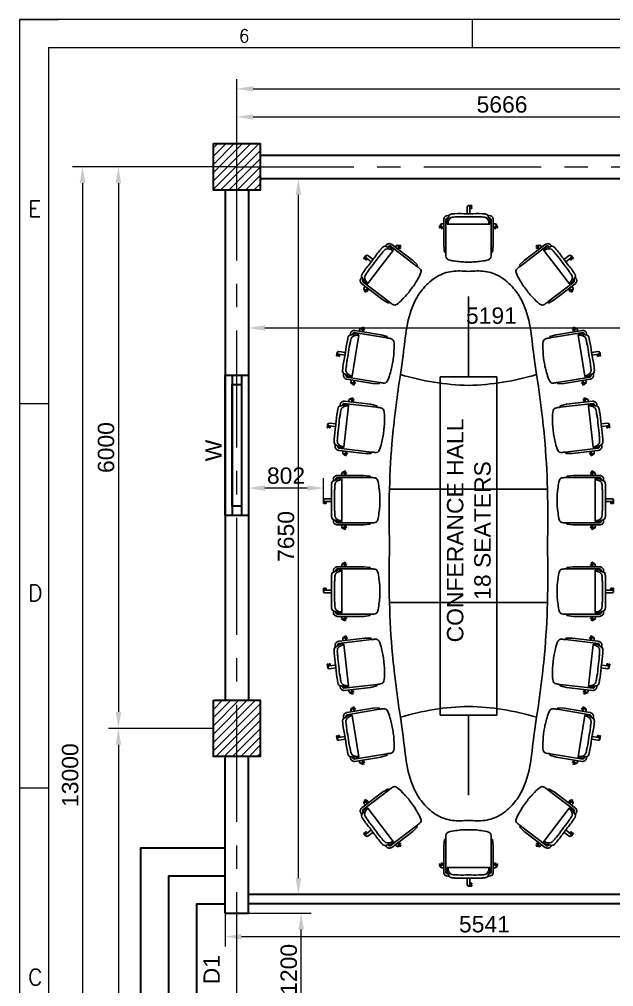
# Model space of a CAD drawing. Header units: millimetres. Extents: x 131588 to 160612, y -172852 to -151297.
# Drawn here: x 131588 to 137935, y -161632 to -151297 of the extents above; entities that cross this region are included whole.
import ezdxf
from ezdxf.enums import TextEntityAlignment as Align

# ---------------------------------------------------------------- set-up
doc = ezdxf.new("R2010")
doc.units = ezdxf.units.MM
doc.header["$MEASUREMENT"] = 0
doc.linetypes.add('CENTER', pattern=[2, 1.25, -0.25, 0.25, -0.25])
doc.layers.add('ceco.net 343', color=7, linetype='Continuous')
doc.layers.add('ceco.net 345', color=7, linetype='Continuous')
for name, color, linetype, lineweight in [('CEN-1', 1, 'CENTER', 18), ('DIM', 7, 'Continuous', 20), ('DIMLINE', 10, 'Continuous', 18), ('MAIN', 3, 'Continuous', 30), ('MAIN-4', 6, 'Continuous', 30), ('SEC', 253, 'Continuous', 15), ('TEXT-1', 7, 'Continuous', 20)]:
    doc.layers.add(name, color=color, linetype=linetype, lineweight=lineweight)
doc.styles.add('ROMANS', font='romans.shx')
doc.styles.get("Standard").update_dxf_attribs({"font": ''})
doc.styles.get('Standard').set_extended_font_data('Arial')
doc.dimstyles.new('DIM-50', dxfattribs={"dimscale": 50, "dimtxt": 2.5, "dimasz": 2.5, "dimexe": 1.5, "dimexo": 0.05, "dimgap": 0.6, "dimtad": 1, "dimzin": 9, "dimdsep": 46, "dimtxsty": 'Standard', "dimcen": 0, "dimclrd": 32, "dimclre": 32, "dimadec": 0, "dimazin": 0, "dimtp": 0.1, "dimtm": 0.1, "dimtfac": 0.71, "dimtofl": 0, "dimtmove": 1, "dimatfit": 3, "dimfxl": 1, "dimtolj": 1, "dimtzin": 7, "dimlwd": -1, "dimlwe": -1, "dimarcsym": 1})
doc.dimstyles.new('DIM-50$0', dxfattribs={"dimscale": 50, "dimtxt": 2.5, "dimasz": 2.5, "dimexe": 1.5, "dimexo": 0.05, "dimgap": 0.6, "dimtad": 1, "dimzin": 9, "dimdsep": 46, "dimtxsty": 'Standard', "dimcen": 0, "dimclrd": 32, "dimclre": 32, "dimadec": 0, "dimazin": 0, "dimtp": 0.1, "dimtm": 0.1, "dimtfac": 0.71, "dimtofl": 0, "dimtmove": 1, "dimatfit": 3, "dimfxl": 1, "dimtolj": 1, "dimtzin": 7, "dimlwd": -1, "dimlwe": -1, "dimarcsym": 1})

# ---------------------------------------------------------------- blocks, each defined once
blk = doc.blocks.new('Ceco.NET-Furniture-Tm-343')
at = {"layer": 'ceco.net 343'}
for p, q in [((-15, 587), (-15, 516)), ((36, 603), (-3, 603)), ((-3, 601), (-3, 603)), ((36, 592), (13, 592)), ((15, 587), (15, 516)), ((36, 583), (15, 583)), ((15, 572), (36, 572)), ((30, 592), (30, 583)), ((36, 592), (36, 603)), ((36, 572), (36, 583)), ((-265, 454), (-265, 172)), ((-241, 104), (-241, 458)), ((-241, 426), (-230, 426)), ((241, 426), (230, 426)), ((241, 104), (241, 458)), ((265, 454), (265, 172)), ((-313, 370), (-294, 405)), ((-303, 365), (-313, 370)), ((-303, 365), (-292, 385)), ((-300, 371), (-292, 366)), ((-295, 360), (-285, 380)), ((-286, 355), (-295, 360)), ((-292, 404), (-294, 405)), ((-288, 381), (-265, 369)), ((-275, 374), (-286, 355)), ((-274, 407), (-265, 402)), ((0, 404), (-223, 404)), ((0, 404), (223, 404)), ((274, 407), (265, 402)), ((288, 381), (265, 369)), ((275, 374), (286, 355)), ((295, 360), (285, 380)), ((286, 355), (295, 360)), ((292, 404), (294, 405)), ((303, 365), (292, 385)), ((300, 371), (292, 366)), ((313, 370), (294, 405)), ((303, 365), (313, 370)), ((-265, 172), (-256, 104)), ((-241, 104), (-256, 104)), ((241, 104), (256, 104)), ((265, 172), (256, 104))]:
    blk.add_line(p, q, dxfattribs=at)
for centre, start, end in [((0, 587), 0, 180), ((-281, 394), 61.4687, 241.4687), ((281, 394), 298.5313, 118.5313)]:
    blk.add_arc(centre, 14.6, start, end, dxfattribs=at)
for points, knots in [([(-228, 469), (-228, 467), (-227, 464), (-226, 459), (-224, 456), (-221, 456), (-221, 464), (-214, 475), (-210, 489), (-204, 507), (-191, 510), (-180, 514), (-171, 515), (-160, 515), (-107, 519), (-54, 516), (-5, 516), (0, 516)], [0, 0, 0, 0, 6.319527, 10.520466, 14.333557, 15.662011, 19.937156, 31.287468, 58.127662, 62.385789, 86.772956, 90.973895, 99.054563, 110.983527, 125.657102, 257.252158, 271.865148, 271.865148, 271.865148, 271.865148]), ([(228, 469), (228, 467), (227, 464), (226, 459), (224, 456), (221, 456), (221, 464), (214, 475), (210, 489), (204, 507), (191, 510), (180, 514), (171, 515), (160, 515), (107, 519), (54, 516), (5, 516), (0, 516)], [0, 0, 0, 0, 6.319527, 10.520466, 14.333557, 15.662011, 19.937156, 31.287468, 58.127662, 62.385789, 86.772956, 90.973895, 99.054563, 110.983527, 125.657102, 257.252158, 271.865148, 271.865148, 271.865148, 271.865148]), ([(-207, 496), (-217, 496), (-233, 497), (-252, 485), (-262, 471), (-264, 460), (-265, 454)], [0, 0, 0, 0, 29.208507, 46.595402, 62.811245, 80.611179, 80.611179, 80.611179, 80.611179]), ([(-217, 471), (-220, 471), (-226, 471), (-235, 466), (-238, 461), (-241, 458)], [0, 0, 0, 0, 10.710336, 16.651361, 28.618788, 28.618788, 28.618788, 28.618788]), ([(-233, 467), (-232, 453), (-230, 437), (-230, 417), (-232, 405), (-222, 404), (-218, 425), (-212, 448), (-192, 474), (-168, 480), (-149, 482), (-128, 481), (-79, 486), (-36, 484), (0, 483)], [0, 0, 0, 0, 41.011213, 44.996574, 62.720356, 65.377264, 71.318289, 114.590003, 147.537826, 160.140643, 186.842231, 204.112129, 224.083166, 333.09451, 333.09451, 333.09451, 333.09451]), ([(233, 467), (232, 453), (230, 437), (230, 417), (232, 405), (222, 404), (218, 425), (212, 448), (192, 474), (168, 480), (149, 482), (128, 481), (79, 486), (36, 484), (0, 483)], [0, 0, 0, 0, 41.011213, 44.996574, 62.720356, 65.377264, 71.318289, 114.590003, 147.537826, 160.140643, 186.842231, 204.112129, 224.083166, 333.09451, 333.09451, 333.09451, 333.09451]), ([(207, 496), (217, 496), (233, 497), (252, 485), (262, 471), (264, 460), (265, 454)], [0, 0, 0, 0, 29.208507, 46.595402, 62.811245, 80.611179, 80.611179, 80.611179, 80.611179]), ([(217, 471), (220, 471), (226, 471), (235, 466), (238, 461), (241, 458)], [0, 0, 0, 0, 10.710336, 16.651361, 28.618788, 28.618788, 28.618788, 28.618788]), ([(-241, 104), (-241, 90), (-242, 68), (-237, 36), (-196, 14), (-139, 11), (-68, -1), (-23, 0), (0, 0)], [0, 0, 0, 0, 40.81739, 67.978422, 88.933831, 171.599307, 238.507879, 306.350167, 306.350167, 306.350167, 306.350167]), ([(241, 104), (241, 90), (242, 68), (237, 36), (196, 14), (139, 11), (68, -1), (23, 0), (0, 0)], [0, 0, 0, 0, 40.81739, 67.978422, 88.933831, 171.599307, 238.507879, 306.350167, 306.350167, 306.350167, 306.350167])]:
    blk.add_open_spline(points, degree=3, knots=knots, dxfattribs=at)
blk = doc.blocks.new('*D519')
at = {"layer": 'Defpoints', "color": 0, "ltscale": 100, "transparency": 16777216}
for p in [(139576, -152339), (133910, -152622), (139576, -152622)]:
    blk.add_point(p, dxfattribs=at)
at = {"layer": 'DIMLINE', "color": 32, "linetype": 'ByBlock', "ltscale": 100, "transparency": 16777216}
for p, q in [((133910, -152619), (133910, -152234)), ((139576, -152619), (139576, -152234)), ((134085, -152339), (139401, -152339))]:
    blk.add_line(p, q, dxfattribs=at)
at = {"layer": 'DIMLINE', "color": 32, "ltscale": 100, "transparency": 16777216}
for points in [[(134085, -152310), (134085, -152368), (133910, -152339)], [(139401, -152310), (139401, -152368), (139576, -152339)]]:
    blk.add_solid(points, dxfattribs=at)
at = {"layer": 'DIMLINE', "color": 0, "ltscale": 100, "transparency": 16777216, "insert": (136743, -152207), "char_height": 175, "attachment_point": 5}
blk.add_mtext('\\A1;5666', dxfattribs=at)
blk = doc.blocks.new('*D523')
at = {"layer": 'Defpoints', "color": 0, "ltscale": 100, "transparency": 16777216}
for p in [(133660, -152872), (132646, -158872), (133660, -158872)]:
    blk.add_point(p, dxfattribs=at)
at = {"layer": 'DIMLINE', "color": 32, "linetype": 'ByBlock', "ltscale": 100, "transparency": 16777216}
for p, q in [((133656, -152872), (132541, -152872)), ((132646, -153047), (132646, -158697)), ((133656, -158872), (132541, -158872))]:
    blk.add_line(p, q, dxfattribs=at)
at = {"layer": 'DIMLINE', "color": 32, "ltscale": 100, "transparency": 16777216}
for points in [[(132617, -153047), (132675, -153047), (132646, -152872)], [(132617, -158697), (132675, -158697), (132646, -158872)]]:
    blk.add_solid(points, dxfattribs=at)
at = {"layer": 'DIMLINE', "color": 0, "ltscale": 100, "transparency": 16777216, "insert": (132514, -155872), "char_height": 175, "attachment_point": 5, "rotation": 90}
blk.add_mtext('\\A1;6000', dxfattribs=at)
blk = doc.blocks.new('*D524')
at = {"layer": 'Defpoints', "color": 0, "ltscale": 100, "transparency": 16777216}
for p in [(133660, -158872), (132646, -165872), (133660, -165872)]:
    blk.add_point(p, dxfattribs=at)
at = {"layer": 'DIMLINE', "color": 32, "linetype": 'ByBlock', "ltscale": 100, "transparency": 16777216}
for p, q in [((133656, -158872), (132541, -158872)), ((132646, -159047), (132646, -165697)), ((133656, -165872), (132541, -165872))]:
    blk.add_line(p, q, dxfattribs=at)
at = {"layer": 'DIMLINE', "color": 32, "ltscale": 100, "transparency": 16777216}
for points in [[(132617, -159047), (132675, -159047), (132646, -158872)], [(132617, -165697), (132675, -165697), (132646, -165872)]]:
    blk.add_solid(points, dxfattribs=at)
at = {"layer": 'DIMLINE', "color": 0, "ltscale": 100, "transparency": 16777216, "insert": (132514, -162372), "char_height": 175, "attachment_point": 5, "rotation": 90}
blk.add_mtext('\\A1;7000', dxfattribs=at)
blk = doc.blocks.new('A4 SHEET')
at = {"layer": 'DIM'}
for p, q in [((15345.06, 1232.71), (13489.34, 1232.71)), ((13489.34, 1232.71), (13515.85, 1232.71)), ((13489.34, 1232.71), (13489.34, 1206.2)), ((13489.34, 1232.71), (13489.34, -79.55)), ((13798.62, 1232.71), (13798.62, 1213.41)), ((13509.22, 1213.41), (15322.97, 1213.41)), ((13509.22, 1213.41), (13509.22, -57.46)), ((13489.34, 970.26), (13509.22, 970.26)), ((13489.34, 707.81), (13509.22, 707.81))]:
    blk.add_line(p, q, dxfattribs=at)
at = {"layer": 'DIM', "style": 'ROMANS'}
for s, height, p in [('6', 8.84, (13639.03, 1214.33)), ('E', 11.05, (13495.2, 1094.47)), ('D', 11.05, (13495.2, 832.01)), ('C', 11.05, (13495.2, 569.56))]:
    blk.add_text(s, height=height, dxfattribs=at).set_placement(p, align=Align.BOTTOM_LEFT)
blk = doc.blocks.new('*D538')
at = {"layer": 'Defpoints', "color": 0, "ltscale": 100, "transparency": 16777216}
for p in [(153910, -152039), (133910, -152872), (153910, -152872)]:
    blk.add_point(p, dxfattribs=at)
at = {"layer": 'DIMLINE', "color": 32, "linetype": 'ByBlock', "ltscale": 100, "transparency": 16777216}
for p, q in [((133910, -152869), (133910, -151934)), ((153910, -152869), (153910, -151934)), ((134085, -152039), (153735, -152039))]:
    blk.add_line(p, q, dxfattribs=at)
at = {"layer": 'DIMLINE', "color": 32, "ltscale": 100, "transparency": 16777216}
for points in [[(134085, -152010), (134085, -152068), (133910, -152039)], [(153735, -152010), (153735, -152068), (153910, -152039)]]:
    blk.add_solid(points, dxfattribs=at)
at = {"layer": 'DIMLINE', "color": 0, "ltscale": 100, "transparency": 16777216, "insert": (143910, -151908), "char_height": 175, "attachment_point": 5}
blk.add_mtext('\\A1;20000', dxfattribs=at)
blk = doc.blocks.new('*D539')
at = {"layer": 'Defpoints', "color": 0, "ltscale": 100, "transparency": 16777216}
for p in [(133910, -152872), (132262, -165872), (133910, -165872)]:
    blk.add_point(p, dxfattribs=at)
at = {"layer": 'DIMLINE', "color": 32, "linetype": 'ByBlock', "ltscale": 100, "transparency": 16777216}
for p, q in [((133906, -152872), (132157, -152872)), ((132262, -153047), (132262, -165697)), ((133906, -165872), (132157, -165872))]:
    blk.add_line(p, q, dxfattribs=at)
at = {"layer": 'DIMLINE', "color": 32, "ltscale": 100, "transparency": 16777216}
for points in [[(132233, -153047), (132292, -153047), (132262, -152872)], [(132233, -165697), (132292, -165697), (132262, -165872)]]:
    blk.add_solid(points, dxfattribs=at)
at = {"layer": 'DIMLINE', "color": 0, "ltscale": 100, "transparency": 16777216, "insert": (132131, -159372), "char_height": 175, "attachment_point": 5, "rotation": 90}
blk.add_mtext('\\A1;13000', dxfattribs=at)
blk = doc.blocks.new('*D558')
at = {"layer": 'Defpoints', "color": 0, "ltscale": 100, "transparency": 16777216}
for p in [(134568, -152997), (134786, -152997), (134786, -160647)]:
    blk.add_point(p, dxfattribs=at)
at = {"layer": 'DIMLINE', "color": 32, "linetype": 'ByBlock', "ltscale": 100, "transparency": 16777216}
for p, q in [((134782, -152997), (134463, -152997)), ((134568, -160472), (134568, -153172)), ((134782, -160647), (134463, -160647))]:
    blk.add_line(p, q, dxfattribs=at)
at = {"layer": 'DIMLINE', "color": 32, "ltscale": 100, "transparency": 16777216}
for points in [[(134539, -153172), (134597, -153172), (134568, -152997)], [(134539, -160472), (134597, -160472), (134568, -160647)]]:
    blk.add_solid(points, dxfattribs=at)
at = {"layer": 'DIMLINE', "color": 0, "ltscale": 100, "transparency": 16777216, "insert": (134436, -156822), "char_height": 175, "attachment_point": 5, "rotation": 90}
blk.add_mtext('\\A1;7650', dxfattribs=at)
blk = doc.blocks.new('*D559')
at = {"layer": 'Defpoints', "color": 0, "ltscale": 100, "transparency": 16777216}
for p in [(139226, -154594), (134035, -154624), (139226, -154624)]:
    blk.add_point(p, dxfattribs=at)
at = {"layer": 'DIMLINE', "color": 32, "linetype": 'ByBlock', "ltscale": 100, "transparency": 16777216}
for p, q in [((134035, -154621), (134035, -154489)), ((139226, -154621), (139226, -154489)), ((134210, -154594), (139051, -154594))]:
    blk.add_line(p, q, dxfattribs=at)
at = {"layer": 'DIMLINE', "color": 32, "ltscale": 100, "transparency": 16777216}
for points in [[(134210, -154565), (134210, -154623), (134035, -154594)], [(139051, -154565), (139051, -154623), (139226, -154594)]]:
    blk.add_solid(points, dxfattribs=at)
at = {"layer": 'DIMLINE', "color": 0, "ltscale": 100, "transparency": 16777216, "insert": (136630, -154463), "char_height": 175, "attachment_point": 5}
blk.add_mtext('\\A1;5191', dxfattribs=at)
blk = doc.blocks.new('*D580')
at = {"layer": 'Defpoints', "color": 0, "ltscale": 100, "transparency": 16777216}
for p in [(133785, -160547), (139326, -160747), (133785, -161098)]:
    blk.add_point(p, dxfattribs=at)
at = {"layer": 'DIMLINE', "color": 32, "linetype": 'ByBlock', "ltscale": 100, "transparency": 16777216}
for p, q in [((133785, -160551), (133785, -161203)), ((139326, -160751), (139326, -161203)), ((139151, -161098), (133960, -161098))]:
    blk.add_line(p, q, dxfattribs=at)
at = {"layer": 'DIMLINE', "color": 32, "ltscale": 100, "transparency": 16777216}
for points in [[(133960, -161069), (133960, -161127), (133785, -161098)], [(139151, -161069), (139151, -161127), (139326, -161098)]]:
    blk.add_solid(points, dxfattribs=at)
at = {"layer": 'DIMLINE', "color": 0, "ltscale": 100, "transparency": 16777216, "insert": (136555, -160966), "char_height": 175, "attachment_point": 5}
blk.add_mtext('\\A1;5541', dxfattribs=at)
blk = doc.blocks.new('*D582')
at = {"layer": 'Defpoints', "color": 0, "ltscale": 100, "transparency": 16777216}
for p in [(134035, -156305), (134035, -156431), (134837, -156431)]:
    blk.add_point(p, dxfattribs=at)
at = {"layer": 'DIMLINE', "color": 32, "linetype": 'ByBlock', "ltscale": 100, "transparency": 16777216}
for p, q in [((134035, -156427), (134035, -156200)), ((134837, -156427), (134837, -156200)), ((134662, -156305), (134210, -156305))]:
    blk.add_line(p, q, dxfattribs=at)
at = {"layer": 'DIMLINE', "color": 32, "ltscale": 100, "transparency": 16777216}
for points in [[(134210, -156275), (134210, -156334), (134035, -156305)], [(134662, -156275), (134662, -156334), (134837, -156305)]]:
    blk.add_solid(points, dxfattribs=at)
at = {"layer": 'DIMLINE', "color": 0, "ltscale": 100, "transparency": 16777216, "insert": (134436, -156173), "char_height": 175, "attachment_point": 5}
blk.add_mtext('\\A1;802', dxfattribs=at)
blk = doc.blocks.new('*D587')
at = {"layer": 'Defpoints', "color": 0, "ltscale": 100, "transparency": 16777216}
for p in [(134035, -160847), (134598, -160847), (134035, -162047)]:
    blk.add_point(p, dxfattribs=at)
at = {"layer": 'DIMLINE', "color": 32, "linetype": 'ByBlock', "ltscale": 100, "transparency": 16777216}
for p, q in [((134038, -160847), (134703, -160847)), ((134598, -161872), (134598, -161022)), ((134038, -162047), (134703, -162047))]:
    blk.add_line(p, q, dxfattribs=at)
at = {"layer": 'DIMLINE', "color": 32, "ltscale": 100, "transparency": 16777216}
for points in [[(134569, -161022), (134627, -161022), (134598, -160847)], [(134569, -161872), (134627, -161872), (134598, -162047)]]:
    blk.add_solid(points, dxfattribs=at)
at = {"layer": 'DIMLINE', "color": 0, "ltscale": 100, "transparency": 16777216, "insert": (134466, -161447), "char_height": 175, "attachment_point": 5, "rotation": 90}
blk.add_mtext('\\A1;1200', dxfattribs=at)

msp = doc.modelspace()

# ---------------------------------------------------------------- hatches: boundary and pattern name
at = {"layer": 'SEC', "ltscale": 100}
h = msp.add_hatch(dxfattribs=at)
h.set_pattern_fill('ANSI31', color=8, scale=500)
h.set_pattern_definition([(45, (66442.82, -133707.57), (-44.194174, 44.194174), [])])
h.paths.add_polyline_path([(133659.578, -152622.294), (134159.578, -152622.294), (134159.578, -153122.294), (133659.578, -153122.294)])
h = msp.add_hatch(dxfattribs=at)
h.set_pattern_fill('ANSI31', color=8, scale=500)
h.set_pattern_definition([(45, (66442.82, -139707.57), (-44.194174, 44.194174), [])])
h.paths.add_polyline_path([(133659.578, -158572.294), (134159.578, -158572.294), (134159.578, -159172.294), (133659.578, -159172.294)])

# ---------------------------------------------------------------- linework, layer by layer
at = {"layer": 'ceco.net 345'}
for points in [[(136384.865, -155114.601), (136384.865, -154258.76)], [(136083.962, -155114.601), (136083.962, -156922.294)], [(136384.865, -155114.601), (136083.962, -155114.601)], [(136384.865, -155114.601), (136685.767, -155114.601)], [(136685.767, -155114.601), (136685.767, -156922.294)], [(135540.875, -156315.749), (136384.865, -156315.749)], [(137228.854, -156315.749), (136384.865, -156315.749)], [(136083.962, -158729.987), (136083.962, -156922.294)], [(136685.767, -158729.987), (136685.767, -156922.294)], [(135540.875, -157528.839), (136384.865, -157528.839)], [(137228.854, -157528.839), (136384.865, -157528.839)], [(136384.865, -158729.987), (136083.962, -158729.987)], [(136384.865, -158729.987), (136685.767, -158729.987)], [(136384.865, -158729.987), (136384.865, -159585.829)]]:
    msp.add_lwpolyline(points, dxfattribs=at)
for points in [[(135657.152, -155090.88, 0.066680239), (136384.865, -155207.405, 0.066680239)], [(137112.577, -155090.88, -0.066680239), (136384.865, -155207.405, -0.066680239)], [(135657.152, -158753.708, -0.066680239), (136384.865, -158637.183, -0.066680239)], [(137112.577, -158753.708, 0.066680239), (136384.865, -158637.183, 0.066680239)]]:
    msp.add_lwpolyline(points, format="xyb", dxfattribs=at)
for points in [[(135540.875, -156922.294), (135538.299, -156720.053), (135533.366, -156332.733), (135570.378, -155721.392), (135632.524, -155245.512), (135708.656, -154759.429), (135727.95, -154423.556), (135905.144, -154155.967), (136036.501, -154038.699), (136210.935, -153977.515), (136326.079, -153985.527), (136384.865, -153989.617)], [(137228.854, -156922.294), (137231.43, -156720.053), (137236.363, -156332.733), (137199.351, -155721.392), (137137.205, -155245.512), (137061.073, -154759.429), (137041.779, -154423.556), (136864.585, -154155.967), (136733.228, -154038.699), (136558.794, -153977.515), (136443.65, -153985.527), (136384.865, -153989.617)], [(135540.875, -156922.294), (135538.299, -157124.535), (135533.366, -157511.855), (135570.378, -158123.197), (135632.524, -158599.077), (135708.656, -159085.159), (135727.95, -159421.032), (135905.144, -159688.622), (136036.501, -159805.89), (136210.935, -159867.074), (136326.079, -159859.062), (136384.865, -159854.971)], [(137228.854, -156922.294), (137231.43, -157124.535), (137236.363, -157511.855), (137199.351, -158123.197), (137137.205, -158599.077), (137061.073, -159085.159), (137041.779, -159421.032), (136864.585, -159688.622), (136733.228, -159805.89), (136558.794, -159867.074), (136443.65, -159859.062), (136384.865, -159854.971)]]:
    msp.add_open_spline(points, degree=3, knots=[0, 0, 0, 0, 606.544784482, 1161.618287968, 1836.583783413, 2042.21504969, 2644.471062228, 2800.115242457, 2994.58083958, 3162.717053822, 3338.091855967, 3338.091855967, 3338.091855967, 3338.091855967], dxfattribs=at)
at = {"layer": 'CEN-1', "ltscale": 1000}
msp.add_lwpolyline([(133909.578, -152872.294), (153909.578, -152872.294), (153909.578, -165872.294), (133909.578, -165872.294)], close=True, dxfattribs=at)
at = {"layer": 'MAIN', "color": 5, "ltscale": 100}
for p, q in [((133859.578, -155097.294), (133859.578, -156597.294)), ((133959.578, -155097.294), (133959.578, -156597.294))]:
    msp.add_line(p, q, dxfattribs=at)
at = {"layer": 'MAIN', "ltscale": 100}
for points in [[(133659.578, -152622.294), (134159.578, -152622.294), (134159.578, -153122.294), (133659.578, -153122.294)], [(133659.578, -158572.294), (134159.578, -158572.294), (134159.578, -159172.294), (133659.578, -159172.294)]]:
    msp.add_lwpolyline(points, close=True, dxfattribs=at)
at = {"layer": 'MAIN', "color": 5, "ltscale": 100}
for points in [[(134034.578, -155097.294), (134034.578, -156597.294), (133784.578, -156597.294), (133784.578, -155097.294)], [(133959.578, -155197.294), (133959.578, -156497.294), (133859.578, -156497.294), (133859.578, -155197.294)]]:
    msp.add_lwpolyline(points, close=True, dxfattribs=at)
at = {"layer": 'MAIN', "color": 6}
for points in [[(139325.578, -160472.294), (139325.578, -160747.294), (134034.578, -160747.294)], [(139225.578, -160472.294), (139225.578, -160647.294), (134034.578, -160647.294)]]:
    msp.add_lwpolyline(points, dxfattribs=at)
at = {"layer": 'MAIN-4', "ltscale": 1000}
for p, q in [((133784.578, -153122.294), (133784.578, -158572.294)), ((134034.578, -153122.294), (134034.578, -158572.294)), ((133784.578, -160847.294), (134034.578, -160847.294))]:
    msp.add_line(p, q, dxfattribs=at)
for points in [[(134159.578, -152747.294), (139325.578, -152747.294)], [(134159.578, -152997.294), (139325.578, -152997.294)], [(133784.578, -160847.294), (133784.578, -159172.294)], [(134034.578, -160847.294), (134034.578, -159172.294)], [(133784.578, -162747.294), (132884.578, -162747.294), (132884.578, -160147.294), (133784.578, -160147.294)], [(133784.578, -162447.294), (133184.578, -162447.294), (133184.578, -160447.294), (133784.578, -160447.294)], [(133784.578, -162147.294), (133484.578, -162147.294), (133484.578, -160747.294), (133784.578, -160747.294)]]:
    msp.add_lwpolyline(points, dxfattribs=at)

# ---------------------------------------------------------------- block references
at = {"layer": 'ceco.net 345'}
msp.add_blockref('Ceco.NET-Furniture-Tm-343', (136384.865, -153889.376), dxfattribs=at)
at = {"layer": 'ceco.net 345', "xscale": -1}
for p, rotation in [((135766.538, -154186.883), 52.73869178732808), ((135576.407, -154955.227), 80.61631094757608), ((135479.867, -155692.843), 83.3480177652905), ((135437.68, -156434.318), 90), ((137332.049, -157410.27), 270), ((137289.862, -158151.745), 263.3480177652905), ((137193.322, -158889.362), 260.6163109475762), ((137003.191, -159657.705), 232.7386917873281), ((136384.865, -159955.213), 180)]:
    msp.add_blockref('Ceco.NET-Furniture-Tm-343', p, dxfattribs=dict(at, rotation=rotation))
at = {"layer": 'ceco.net 345'}
for p, rotation in [((137003.191, -154186.883), 307.2613082126719), ((137193.322, -154955.227), 279.3836890524238), ((137289.862, -155692.843), 276.6519822347094), ((137332.049, -156434.318), 270), ((135437.68, -157410.27), 89.99999999999999), ((135479.867, -158151.745), 96.6519822347094), ((135576.407, -158889.362), 99.38368905242383), ((135766.538, -159657.705), 127.2613082126719)]:
    msp.add_blockref('Ceco.NET-Furniture-Tm-343', p, dxfattribs=dict(at, rotation=rotation))
at = {"layer": 'DIMLINE', "xscale": 15.64053501541963, "yscale": 15.64053501541963, "zscale": 15.64053501541963}
msp.add_blockref('A4 SHEET', (-79392.728, -170576.831), dxfattribs=at)

# ---------------------------------------------------------------- texts
at = {"layer": 'TEXT-1', "char_height": 175, "attachment_point": 1, "rotation": 90}
for s, insert, width in [('\\pxqc;CONFERANCE HALL\\P18 SEATERS', (136154.732, -158039.598), 2563.05895), ('\\pxqc;W', (133574.878, -156144.282), 481.13063), ('\\pxqc;D1', (133553.859, -161690.755), 481.13063)]:
    msp.add_mtext(s, dxfattribs=dict(at, insert=insert, width=width))

# ---------------------------------------------------------------- dimensions: what is measured, and where the dimension line sits
at = {"layer": 'DIMLINE', "ltscale": 100}
for base, p1, p2, override, picture, middle in [((153909.578, -152039.311), (133909.578, -152872.294), (153909.578, -152872.294), {"dimscale": 70}, '*D538', (143909.578, -151907.961)), ((139575.578, -152338.715), (133909.578, -152622.294), (139575.578, -152622.294), {"dimscale": 70, "dimtofl": 1}, '*D519', (136742.578, -152207.365)), ((139225.578, -154594.013), (134034.578, -154624.336), (139225.578, -154624.336), {"dimscale": 70, "dimtofl": 1}, '*D559', (136630.078, -154462.663)), ((134034.578, -156304.603), (134836.915, -156430.922), (134034.578, -156430.922), {"dimscale": 70, "dimdec": 0, "dimtofl": 1}, '*D582', (134435.747, -156173.253)), ((133784.578, -161097.829), (139325.578, -160747.294), (133784.578, -160547.294), {"dimscale": 70, "dimtofl": 1}, '*D580', (136555.078, -160966.479))]:
    dim = msp.add_linear_dim(base=base, p1=p1, p2=p2, dimstyle='DIM-50', override=override, dxfattribs=at)
    dim.commit()
    dim.dimension.update_dxf_attribs({"geometry": picture, "text_midpoint": middle})
for base, p1, p2, dimstyle, override, picture, middle in [((132262.393, -165872.294), (133909.578, -152872.294), (133909.578, -165872.294), 'DIM-50', {"dimscale": 70}, '*D539', (132130.983, -159372.294)), ((132645.705, -158872.294), (133659.578, -152872.294), (133659.578, -158872.294), 'DIM-50', {"dimscale": 70, "dimtofl": 1}, '*D523', (132514.355, -155872.294)), ((134567.79, -152997.294), (134785.633, -160647.294), (134785.633, -152997.294), 'DIM-50', {"dimscale": 70, "dimtofl": 1}, '*D558', (134436.44, -156822.294)), ((132645.705, -165872.294), (133659.578, -158872.294), (133659.578, -165872.294), 'DIM-50', {"dimscale": 70, "dimtofl": 1}, '*D524', (132514.355, -162372.294)), ((134597.727, -160847.294), (134034.578, -162047.294), (134034.578, -160847.294), 'DIM-50$0', {"dimscale": 70, "dimtofl": 1}, '*D587', (134466.376, -161447.294))]:
    dim = msp.add_linear_dim(base=base, p1=p1, p2=p2, angle=90, dimstyle=dimstyle, override=override, dxfattribs=at)
    dim.commit()
    dim.dimension.update_dxf_attribs({"geometry": picture, "text_midpoint": middle})

doc.saveas('drawing.dxf')
